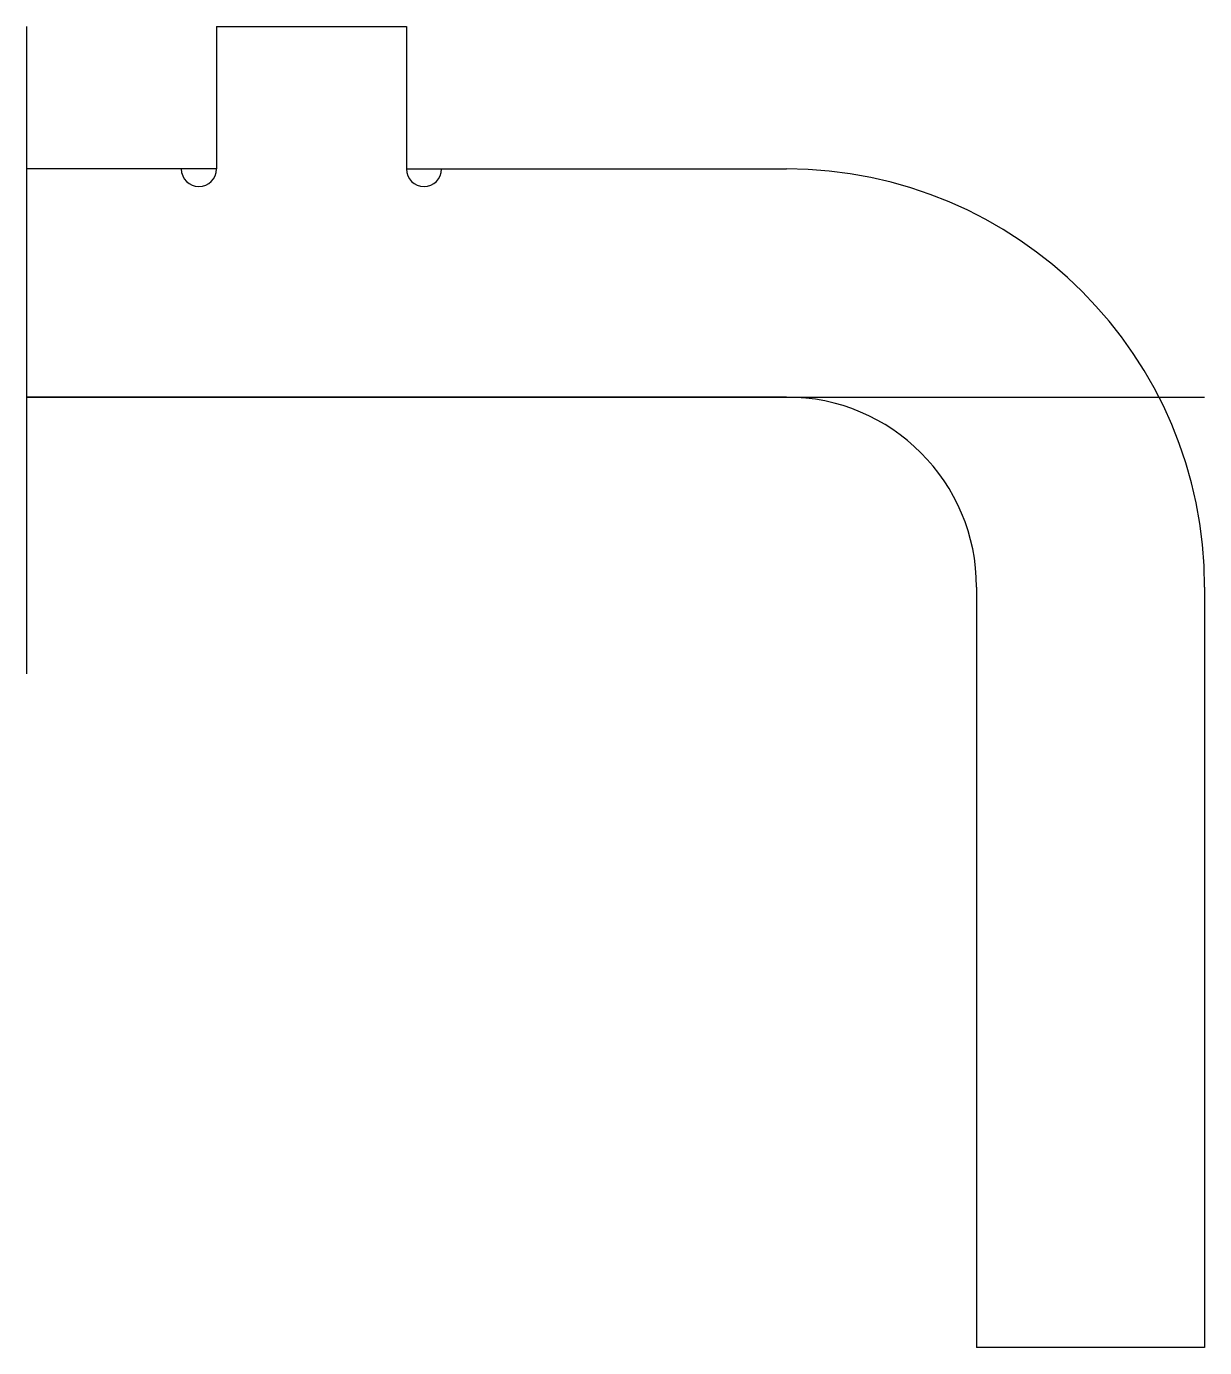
# Model space of a CAD drawing. Header units: millimetres. Extents: x 80 to 204, y 275 to 414.
import ezdxf

# ---------------------------------------------------------------- set-up
doc = ezdxf.new("R2010")
doc.units = ezdxf.units.MM
doc.layers.get('0').update_dxf_attribs({"linetype": 'CONTINUOUS'})

msp = doc.modelspace()

# ---------------------------------------------------------------- linework, layer by layer
for p, q in [((80, 414), (80, 345.88)), ((100, 414), (100, 399)), ((100, 414), (120, 414)), ((120, 414), (120, 399)), ((80, 399), (80, 375)), ((100, 399), (80, 399)), ((120, 399), (160, 399)), ((80, 375), (204, 375)), ((160, 375), (80, 375)), ((180, 355), (180, 275)), ((204, 355), (204, 275)), ((204, 275), (180, 275))]:
    msp.add_line(p, q)
for centre, radius, start, end in [((98.15, 399), 1.85, -180, 0), ((121.85, 399), 1.85, 180, 360), ((160, 355), 44, 0, 90), ((160, 355), 20, 0, 90)]:
    msp.add_arc(centre, radius, start, end)

doc.saveas('drawing.dxf')
